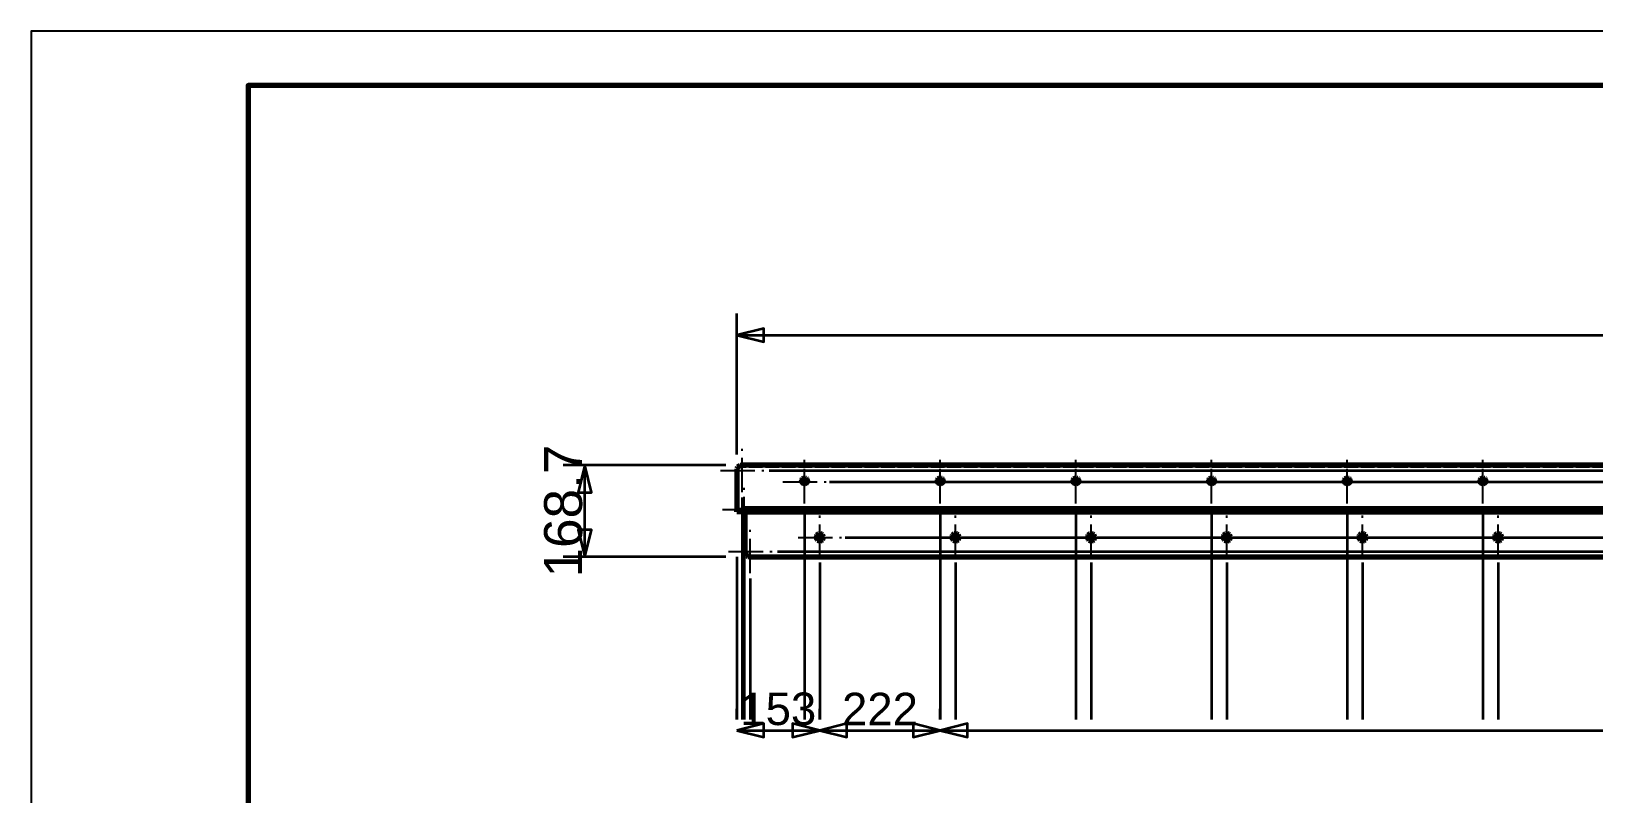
# Model space of a CAD drawing. Header units: millimetres. Extents: x 0 to 420, y 0 to 297.
# Drawn here: x 0 to 144, y 226.7 to 297 of the extents above; entities that cross this region are included whole.
import ezdxf
from ezdxf.enums import TextEntityAlignment as Align

# ---------------------------------------------------------------- set-up
doc = ezdxf.new("R2010")
doc.units = ezdxf.units.MM
doc.linetypes.add('CENTER', pattern=[5.08, 3.175, -0.635, 0.635, -0.635])
doc.linetypes.add('DASHED', pattern=[1.524, 1.27, -0.254])
doc.styles.add('GOST', font='Arial')

msp = doc.modelspace()

# ---------------------------------------------------------------- linework, layer by layer
at = {"color": 7, "lineweight": 35}
for p, q in [((65, 258), (65, 271)), ((65, 269), (351, 269)), ((64, 257), (49, 257)), ((51, 248.56), (51, 257)), ((68, 256.52), (366, 256.52)), ((73.55, 255.49), (366, 255.49)), ((86.05, 255.49), (366, 255.49)), ((98.55, 255.49), (366, 255.49)), ((111.05, 255.49), (366, 255.49)), ((123.55, 255.49), (366, 255.49)), ((136.05, 255.49), (366, 255.49)), ((65.5, 254.02), (65.5, 233.56)), ((67.75, 252.92), (366, 252.92)), ((71.25, 253.19), (71.25, 233.56)), ((83.75, 253.19), (83.75, 233.56)), ((96.25, 253.19), (96.25, 233.56)), ((108.75, 253.19), (108.75, 233.56)), ((121.25, 253.19), (121.25, 233.56)), ((133.75, 253.19), (133.75, 233.56)), ((65.7, 250.87), (65.7, 233.56)), ((68.75, 249.06), (366, 249.06)), ((74.98, 250.36), (366, 250.36)), ((87.48, 250.36), (366, 250.36)), ((99.98, 250.36), (366, 250.36)), ((112.48, 250.36), (366, 250.36)), ((124.98, 250.36), (366, 250.36)), ((137.48, 250.36), (366, 250.36)), ((64, 248.56), (49, 248.56)), ((65, 248.56), (65, 233.56)), ((72.65, 248.04), (72.65, 233.56)), ((85.15, 248.04), (85.15, 233.56)), ((97.65, 248.04), (97.65, 233.56)), ((110.15, 248.04), (110.15, 233.56)), ((122.65, 248.04), (122.65, 233.56)), ((135.15, 248.04), (135.15, 233.56)), ((66.25, 246.56), (66.25, 233.56)), ((65, 233.56), (65, 234.56)), ((72.65, 233.56), (72.65, 234.56)), ((72.65, 233.56), (72.65, 234.56)), ((83.75, 233.56), (83.75, 234.56)), ((83.75, 233.56), (83.75, 234.56)), ((65, 232.56), (72.65, 232.56)), ((72.65, 232.56), (83.75, 232.56)), ((83.75, 232.56), (333.75, 232.56))]:
    msp.add_line(p, q, dxfattribs=at)
at = {"color": 4, "linetype": 'CENTER', "lineweight": 25}
for p, q in [((65.5, 254.52), (65.5, 258.52)), ((63.5, 256.52), (67.5, 256.52)), ((71.25, 253.49), (71.25, 257.49)), ((83.75, 253.49), (83.75, 257.49)), ((96.25, 253.49), (96.25, 257.49)), ((108.75, 253.49), (108.75, 257.49)), ((121.25, 253.49), (121.25, 257.49)), ((133.75, 253.49), (133.75, 257.49)), ((65.7, 250.92), (65.7, 254.92)), ((69.25, 255.49), (73.25, 255.49)), ((81.75, 255.49), (85.75, 255.49)), ((94.25, 255.49), (98.25, 255.49)), ((106.75, 255.49), (110.75, 255.49)), ((119.25, 255.49), (123.25, 255.49)), ((131.75, 255.49), (135.75, 255.49)), ((63.7, 252.92), (67.7, 252.92)), ((72.65, 248.36), (72.65, 252.36)), ((85.15, 248.36), (85.15, 252.36)), ((97.65, 248.36), (97.65, 252.36)), ((110.15, 248.36), (110.15, 252.36)), ((122.65, 248.36), (122.65, 252.36)), ((135.15, 248.36), (135.15, 252.36)), ((66.25, 247.06), (66.25, 251.06)), ((64.25, 249.06), (68.25, 249.06)), ((70.65, 250.36), (74.65, 250.36)), ((83.15, 250.36), (87.15, 250.36)), ((95.65, 250.36), (99.65, 250.36)), ((108.15, 250.36), (112.15, 250.36)), ((120.65, 250.36), (124.65, 250.36)), ((133.15, 250.36), (137.15, 250.36))]:
    msp.add_line(p, q, dxfattribs=at)
at = {"color": 1, "lineweight": 70}
for p, q in [((65.01, 256.67), (65, 256.59)), ((65, 256.59), (65, 252.86)), ((65.04, 256.75), (65.01, 256.67)), ((65.08, 256.82), (65.04, 256.75)), ((65.15, 256.88), (65.08, 256.82)), ((65.22, 256.93), (65.15, 256.88)), ((65.31, 256.97), (65.22, 256.93)), ((65.4, 256.99), (65.31, 256.97)), ((65.5, 257), (65.4, 256.99)), ((344.75, 257), (65.5, 257)), ((70.96, 255.61), (70.95, 255.57)), ((70.95, 255.57), (70.96, 255.52)), ((70.97, 255.66), (70.96, 255.61)), ((70.96, 255.49), (71, 255.56)), ((70.96, 255.52), (70.97, 255.47)), ((71, 255.7), (70.97, 255.66)), ((70.97, 255.47), (71, 255.43)), ((71.04, 255.74), (71, 255.7)), ((71, 255.56), (71.07, 255.62)), ((71, 255.43), (71.04, 255.39)), ((71.08, 255.77), (71.04, 255.74)), ((71.04, 255.39), (71.08, 255.36)), ((71.07, 255.62), (71.16, 255.66)), ((71.14, 255.79), (71.08, 255.77)), ((71.08, 255.36), (71.14, 255.34)), ((71.19, 255.81), (71.14, 255.79)), ((71.14, 255.34), (71.19, 255.33)), ((71.16, 255.66), (71.25, 255.67)), ((71.25, 255.81), (71.19, 255.81)), ((71.19, 255.33), (71.25, 255.32)), ((71.31, 255.81), (71.25, 255.81)), ((71.25, 255.67), (71.34, 255.66)), ((71.25, 255.32), (71.31, 255.33)), ((71.36, 255.79), (71.31, 255.81)), ((71.31, 255.33), (71.36, 255.34)), ((71.34, 255.66), (71.43, 255.62)), ((71.42, 255.77), (71.36, 255.79)), ((71.36, 255.34), (71.42, 255.36)), ((71.46, 255.74), (71.42, 255.77)), ((71.42, 255.36), (71.46, 255.39)), ((71.43, 255.62), (71.5, 255.56)), ((71.5, 255.7), (71.46, 255.74)), ((71.46, 255.39), (71.5, 255.43)), ((71.53, 255.66), (71.5, 255.7)), ((71.5, 255.56), (71.54, 255.49)), ((71.5, 255.43), (71.53, 255.47)), ((71.54, 255.61), (71.53, 255.66)), ((71.53, 255.47), (71.54, 255.52)), ((71.55, 255.57), (71.54, 255.61)), ((71.54, 255.52), (71.55, 255.57)), ((83.46, 255.61), (83.45, 255.57)), ((83.45, 255.57), (83.46, 255.52)), ((83.47, 255.66), (83.46, 255.61)), ((83.46, 255.49), (83.5, 255.56)), ((83.46, 255.52), (83.47, 255.47)), ((83.5, 255.7), (83.47, 255.66)), ((83.47, 255.47), (83.5, 255.43)), ((83.54, 255.74), (83.5, 255.7)), ((83.5, 255.56), (83.57, 255.62)), ((83.5, 255.43), (83.54, 255.39)), ((83.58, 255.77), (83.54, 255.74)), ((83.54, 255.39), (83.58, 255.36)), ((83.57, 255.62), (83.66, 255.66)), ((83.64, 255.79), (83.58, 255.77)), ((83.58, 255.36), (83.64, 255.34)), ((83.69, 255.81), (83.64, 255.79)), ((83.64, 255.34), (83.69, 255.33)), ((83.66, 255.66), (83.75, 255.67)), ((83.75, 255.81), (83.69, 255.81)), ((83.69, 255.33), (83.75, 255.32)), ((83.81, 255.81), (83.75, 255.81)), ((83.75, 255.67), (83.84, 255.66)), ((83.75, 255.32), (83.81, 255.33)), ((83.86, 255.79), (83.81, 255.81)), ((83.81, 255.33), (83.86, 255.34)), ((83.84, 255.66), (83.93, 255.62)), ((83.92, 255.77), (83.86, 255.79)), ((83.86, 255.34), (83.92, 255.36)), ((83.96, 255.74), (83.92, 255.77)), ((83.92, 255.36), (83.96, 255.39)), ((83.93, 255.62), (84, 255.56)), ((84, 255.7), (83.96, 255.74)), ((83.96, 255.39), (84, 255.43)), ((84.03, 255.66), (84, 255.7)), ((84, 255.56), (84.04, 255.49)), ((84, 255.43), (84.03, 255.47)), ((84.04, 255.61), (84.03, 255.66)), ((84.03, 255.47), (84.04, 255.52)), ((84.05, 255.57), (84.04, 255.61)), ((84.04, 255.52), (84.05, 255.57)), ((95.96, 255.61), (95.95, 255.57)), ((95.95, 255.57), (95.96, 255.52)), ((95.97, 255.66), (95.96, 255.61)), ((95.96, 255.49), (96, 255.56)), ((95.96, 255.52), (95.97, 255.47)), ((96, 255.7), (95.97, 255.66)), ((95.97, 255.47), (96, 255.43)), ((96.04, 255.74), (96, 255.7)), ((96, 255.56), (96.07, 255.62)), ((96, 255.43), (96.04, 255.39)), ((96.08, 255.77), (96.04, 255.74)), ((96.04, 255.39), (96.08, 255.36)), ((96.07, 255.62), (96.16, 255.66)), ((96.14, 255.79), (96.08, 255.77)), ((96.08, 255.36), (96.14, 255.34)), ((96.19, 255.81), (96.14, 255.79)), ((96.14, 255.34), (96.19, 255.33)), ((96.16, 255.66), (96.25, 255.67)), ((96.25, 255.81), (96.19, 255.81)), ((96.19, 255.33), (96.25, 255.32)), ((96.31, 255.81), (96.25, 255.81)), ((96.25, 255.67), (96.34, 255.66)), ((96.25, 255.32), (96.31, 255.33)), ((96.36, 255.79), (96.31, 255.81)), ((96.31, 255.33), (96.36, 255.34)), ((96.34, 255.66), (96.43, 255.62)), ((96.42, 255.77), (96.36, 255.79)), ((96.36, 255.34), (96.42, 255.36)), ((96.46, 255.74), (96.42, 255.77)), ((96.42, 255.36), (96.46, 255.39)), ((96.43, 255.62), (96.5, 255.56)), ((96.5, 255.7), (96.46, 255.74)), ((96.46, 255.39), (96.5, 255.43)), ((96.53, 255.66), (96.5, 255.7)), ((96.5, 255.56), (96.54, 255.49)), ((96.5, 255.43), (96.53, 255.47)), ((96.54, 255.61), (96.53, 255.66)), ((96.53, 255.47), (96.54, 255.52)), ((96.55, 255.57), (96.54, 255.61)), ((96.54, 255.52), (96.55, 255.57)), ((108.46, 255.61), (108.45, 255.57)), ((108.45, 255.57), (108.46, 255.52)), ((108.47, 255.66), (108.46, 255.61)), ((108.46, 255.49), (108.5, 255.56)), ((108.46, 255.52), (108.47, 255.47)), ((108.5, 255.7), (108.47, 255.66)), ((108.47, 255.47), (108.5, 255.43)), ((108.54, 255.74), (108.5, 255.7)), ((108.5, 255.56), (108.57, 255.62)), ((108.5, 255.43), (108.54, 255.39)), ((108.58, 255.77), (108.54, 255.74)), ((108.54, 255.39), (108.58, 255.36)), ((108.57, 255.62), (108.66, 255.66)), ((108.64, 255.79), (108.58, 255.77)), ((108.58, 255.36), (108.64, 255.34)), ((108.69, 255.81), (108.64, 255.79)), ((108.64, 255.34), (108.69, 255.33)), ((108.66, 255.66), (108.75, 255.67)), ((108.75, 255.81), (108.69, 255.81)), ((108.69, 255.33), (108.75, 255.32)), ((108.81, 255.81), (108.75, 255.81)), ((108.75, 255.67), (108.84, 255.66)), ((108.75, 255.32), (108.81, 255.33)), ((108.86, 255.79), (108.81, 255.81)), ((108.81, 255.33), (108.86, 255.34)), ((108.84, 255.66), (108.93, 255.62)), ((108.92, 255.77), (108.86, 255.79)), ((108.86, 255.34), (108.92, 255.36)), ((108.96, 255.74), (108.92, 255.77)), ((108.92, 255.36), (108.96, 255.39)), ((108.93, 255.62), (109, 255.56)), ((109, 255.7), (108.96, 255.74)), ((108.96, 255.39), (109, 255.43)), ((109.03, 255.66), (109, 255.7)), ((109, 255.56), (109.04, 255.49)), ((109, 255.43), (109.03, 255.47)), ((109.04, 255.61), (109.03, 255.66)), ((109.03, 255.47), (109.04, 255.52)), ((109.05, 255.57), (109.04, 255.61)), ((109.04, 255.52), (109.05, 255.57)), ((120.96, 255.61), (120.95, 255.57)), ((120.95, 255.57), (120.96, 255.52)), ((120.97, 255.66), (120.96, 255.61)), ((120.96, 255.49), (121, 255.56)), ((120.96, 255.52), (120.97, 255.47)), ((121, 255.7), (120.97, 255.66)), ((120.97, 255.47), (121, 255.43)), ((121.04, 255.74), (121, 255.7)), ((121, 255.56), (121.07, 255.62)), ((121, 255.43), (121.04, 255.39)), ((121.08, 255.77), (121.04, 255.74)), ((121.04, 255.39), (121.08, 255.36)), ((121.07, 255.62), (121.16, 255.66)), ((121.14, 255.79), (121.08, 255.77)), ((121.08, 255.36), (121.14, 255.34)), ((121.19, 255.81), (121.14, 255.79)), ((121.14, 255.34), (121.19, 255.33)), ((121.16, 255.66), (121.25, 255.67)), ((121.25, 255.81), (121.19, 255.81)), ((121.19, 255.33), (121.25, 255.32)), ((121.31, 255.81), (121.25, 255.81)), ((121.25, 255.67), (121.34, 255.66)), ((121.25, 255.32), (121.31, 255.33)), ((121.36, 255.79), (121.31, 255.81)), ((121.31, 255.33), (121.36, 255.34)), ((121.34, 255.66), (121.43, 255.62)), ((121.42, 255.77), (121.36, 255.79)), ((121.36, 255.34), (121.42, 255.36)), ((121.46, 255.74), (121.42, 255.77)), ((121.42, 255.36), (121.46, 255.39)), ((121.43, 255.62), (121.5, 255.56)), ((121.5, 255.7), (121.46, 255.74)), ((121.46, 255.39), (121.5, 255.43)), ((121.53, 255.66), (121.5, 255.7)), ((121.5, 255.56), (121.54, 255.49)), ((121.5, 255.43), (121.53, 255.47)), ((121.54, 255.61), (121.53, 255.66)), ((121.53, 255.47), (121.54, 255.52)), ((121.55, 255.57), (121.54, 255.61)), ((121.54, 255.52), (121.55, 255.57)), ((133.46, 255.61), (133.45, 255.57)), ((133.45, 255.57), (133.46, 255.52)), ((133.47, 255.66), (133.46, 255.61)), ((133.46, 255.49), (133.5, 255.56)), ((133.46, 255.52), (133.47, 255.47)), ((133.5, 255.7), (133.47, 255.66)), ((133.47, 255.47), (133.5, 255.43)), ((133.54, 255.74), (133.5, 255.7)), ((133.5, 255.56), (133.57, 255.62)), ((133.5, 255.43), (133.54, 255.39)), ((133.58, 255.77), (133.54, 255.74)), ((133.54, 255.39), (133.58, 255.36)), ((133.57, 255.62), (133.66, 255.66)), ((133.64, 255.79), (133.58, 255.77)), ((133.58, 255.36), (133.64, 255.34)), ((133.69, 255.81), (133.64, 255.79)), ((133.64, 255.34), (133.69, 255.33)), ((133.66, 255.66), (133.75, 255.67)), ((133.75, 255.81), (133.69, 255.81)), ((133.69, 255.33), (133.75, 255.32)), ((133.81, 255.81), (133.75, 255.81)), ((133.75, 255.67), (133.84, 255.66)), ((133.75, 255.32), (133.81, 255.33)), ((133.86, 255.79), (133.81, 255.81)), ((133.81, 255.33), (133.86, 255.34)), ((133.84, 255.66), (133.93, 255.62)), ((133.92, 255.77), (133.86, 255.79)), ((133.86, 255.34), (133.92, 255.36)), ((133.96, 255.74), (133.92, 255.77)), ((133.92, 255.36), (133.96, 255.39)), ((133.93, 255.62), (134, 255.56)), ((134, 255.7), (133.96, 255.74)), ((133.96, 255.39), (134, 255.43)), ((134.03, 255.66), (134, 255.7)), ((134, 255.56), (134.04, 255.49)), ((134, 255.43), (134.03, 255.47)), ((134.04, 255.61), (134.03, 255.66)), ((134.03, 255.47), (134.04, 255.52)), ((134.05, 255.57), (134.04, 255.61)), ((134.04, 255.52), (134.05, 255.57)), ((65, 252.72), (65, 252.86)), ((65, 252.86), (65.65, 252.86)), ((65.65, 252.72), (65, 252.72)), ((65.66, 253.02), (65.65, 252.99)), ((65.65, 252.99), (65.65, 252.86)), ((65.65, 252.85), (65.66, 252.88)), ((65.65, 252.86), (65.65, 252.72)), ((65.7, 253.03), (65.66, 253.02)), ((65.66, 252.88), (65.7, 252.89)), ((65.74, 253.02), (65.7, 253.03)), ((65.7, 252.89), (65.74, 252.88)), ((65.75, 252.99), (65.74, 253.02)), ((65.74, 252.88), (65.75, 252.85)), ((65.75, 252.99), (65.75, 252.97)), ((345.25, 252.99), (65.75, 252.99)), ((65.75, 252.97), (65.75, 252.96)), ((65.75, 252.96), (65.75, 252.94)), ((65.75, 252.94), (65.75, 252.92)), ((65.75, 252.92), (65.75, 252.9)), ((65.75, 252.9), (65.75, 252.88)), ((65.75, 252.88), (65.75, 252.86)), ((65.75, 252.86), (65.75, 252.84)), ((65.75, 252.84), (65.75, 252.81)), ((65.75, 252.81), (65.75, 252.79)), ((65.75, 252.79), (65.75, 252.77)), ((65.75, 252.77), (65.75, 252.75)), ((65.75, 252.75), (65.75, 252.73)), ((65.75, 252.73), (65.75, 252.71)), ((65.75, 252.71), (65.75, 249.06)), ((65.75, 252.71), (345.25, 252.71)), ((72.38, 250.55), (72.34, 250.46)), ((72.45, 250.62), (72.38, 250.55)), ((72.53, 250.67), (72.45, 250.62)), ((72.63, 250.69), (72.53, 250.67)), ((72.72, 250.68), (72.63, 250.69)), ((72.81, 250.64), (72.72, 250.68)), ((72.89, 250.58), (72.81, 250.64)), ((72.94, 250.5), (72.89, 250.58)), ((72.97, 250.41), (72.94, 250.5)), ((84.88, 250.55), (84.84, 250.46)), ((84.95, 250.62), (84.88, 250.55)), ((85.03, 250.67), (84.95, 250.62)), ((85.13, 250.69), (85.03, 250.67)), ((85.22, 250.68), (85.13, 250.69)), ((85.31, 250.64), (85.22, 250.68)), ((85.39, 250.58), (85.31, 250.64)), ((85.44, 250.5), (85.39, 250.58)), ((85.47, 250.41), (85.44, 250.5)), ((97.38, 250.55), (97.34, 250.46)), ((97.45, 250.62), (97.38, 250.55)), ((97.53, 250.67), (97.45, 250.62)), ((97.63, 250.69), (97.53, 250.67)), ((97.72, 250.68), (97.63, 250.69)), ((97.81, 250.64), (97.72, 250.68)), ((97.89, 250.58), (97.81, 250.64)), ((97.94, 250.5), (97.89, 250.58)), ((97.97, 250.41), (97.94, 250.5)), ((109.88, 250.55), (109.84, 250.46)), ((109.95, 250.62), (109.88, 250.55)), ((110.03, 250.67), (109.95, 250.62)), ((110.13, 250.69), (110.03, 250.67)), ((110.22, 250.68), (110.13, 250.69)), ((110.31, 250.64), (110.22, 250.68)), ((110.39, 250.58), (110.31, 250.64)), ((110.44, 250.5), (110.39, 250.58)), ((110.47, 250.41), (110.44, 250.5)), ((122.38, 250.55), (122.34, 250.46)), ((122.45, 250.62), (122.38, 250.55)), ((122.53, 250.67), (122.45, 250.62)), ((122.63, 250.69), (122.53, 250.67)), ((122.72, 250.68), (122.63, 250.69)), ((122.81, 250.64), (122.72, 250.68)), ((122.89, 250.58), (122.81, 250.64)), ((122.94, 250.5), (122.89, 250.58)), ((122.97, 250.41), (122.94, 250.5)), ((134.88, 250.55), (134.84, 250.46)), ((134.95, 250.62), (134.88, 250.55)), ((135.03, 250.67), (134.95, 250.62)), ((135.13, 250.69), (135.03, 250.67)), ((135.22, 250.68), (135.13, 250.69)), ((135.31, 250.64), (135.22, 250.68)), ((135.39, 250.58), (135.31, 250.64)), ((135.44, 250.5), (135.39, 250.58)), ((135.47, 250.41), (135.44, 250.5)), ((65.75, 249.06), (65.76, 248.95)), ((72.34, 250.46), (72.33, 250.36)), ((72.33, 250.36), (72.34, 250.27)), ((72.34, 250.27), (72.38, 250.18)), ((72.38, 250.18), (72.45, 250.11)), ((72.45, 250.11), (72.53, 250.06)), ((72.53, 250.06), (72.63, 250.04)), ((72.63, 250.04), (72.72, 250.05)), ((72.72, 250.05), (72.81, 250.08)), ((72.81, 250.08), (72.89, 250.14)), ((72.89, 250.14), (72.94, 250.22)), ((72.94, 250.22), (72.97, 250.31)), ((72.97, 250.31), (72.97, 250.41)), ((84.84, 250.46), (84.83, 250.36)), ((84.83, 250.36), (84.84, 250.27)), ((84.84, 250.27), (84.88, 250.18)), ((84.88, 250.18), (84.95, 250.11)), ((84.95, 250.11), (85.03, 250.06)), ((85.03, 250.06), (85.13, 250.04)), ((85.13, 250.04), (85.22, 250.05)), ((85.22, 250.05), (85.31, 250.08)), ((85.31, 250.08), (85.39, 250.14)), ((85.39, 250.14), (85.44, 250.22)), ((85.44, 250.22), (85.47, 250.31)), ((85.47, 250.31), (85.47, 250.41)), ((97.34, 250.46), (97.33, 250.36)), ((97.33, 250.36), (97.34, 250.27)), ((97.34, 250.27), (97.38, 250.18)), ((97.38, 250.18), (97.45, 250.11)), ((97.45, 250.11), (97.53, 250.06)), ((97.53, 250.06), (97.63, 250.04)), ((97.63, 250.04), (97.72, 250.05)), ((97.72, 250.05), (97.81, 250.08)), ((97.81, 250.08), (97.89, 250.14)), ((97.89, 250.14), (97.94, 250.22)), ((97.94, 250.22), (97.97, 250.31)), ((97.97, 250.31), (97.97, 250.41)), ((109.84, 250.46), (109.83, 250.36)), ((109.83, 250.36), (109.84, 250.27)), ((109.84, 250.27), (109.88, 250.18)), ((109.88, 250.18), (109.95, 250.11)), ((109.95, 250.11), (110.03, 250.06)), ((110.03, 250.06), (110.13, 250.04)), ((110.13, 250.04), (110.22, 250.05)), ((110.22, 250.05), (110.31, 250.08)), ((110.31, 250.08), (110.39, 250.14)), ((110.39, 250.14), (110.44, 250.22)), ((110.44, 250.22), (110.47, 250.31)), ((110.47, 250.31), (110.47, 250.41)), ((122.34, 250.46), (122.33, 250.36)), ((122.33, 250.36), (122.34, 250.27)), ((122.34, 250.27), (122.38, 250.18)), ((122.38, 250.18), (122.45, 250.11)), ((122.45, 250.11), (122.53, 250.06)), ((122.53, 250.06), (122.63, 250.04)), ((122.63, 250.04), (122.72, 250.05)), ((122.72, 250.05), (122.81, 250.08)), ((122.81, 250.08), (122.89, 250.14)), ((122.89, 250.14), (122.94, 250.22)), ((122.94, 250.22), (122.97, 250.31)), ((122.97, 250.31), (122.97, 250.41)), ((134.84, 250.46), (134.83, 250.36)), ((134.83, 250.36), (134.84, 250.27)), ((134.84, 250.27), (134.88, 250.18)), ((134.88, 250.18), (134.95, 250.11)), ((134.95, 250.11), (135.03, 250.06)), ((135.03, 250.06), (135.13, 250.04)), ((135.13, 250.04), (135.22, 250.05)), ((135.22, 250.05), (135.31, 250.08)), ((135.31, 250.08), (135.39, 250.14)), ((135.39, 250.14), (135.44, 250.22)), ((135.44, 250.22), (135.47, 250.31)), ((135.47, 250.31), (135.47, 250.41)), ((65.76, 248.95), (65.8, 248.85)), ((65.8, 248.85), (65.86, 248.75)), ((65.86, 248.75), (65.94, 248.67)), ((65.94, 248.67), (66.03, 248.61)), ((66.03, 248.61), (66.14, 248.58)), ((66.14, 248.58), (66.25, 248.56)), ((66.25, 248.56), (350.5, 248.56))]:
    msp.add_line(p, q, dxfattribs=at)
at = {"color": 5, "linetype": 'DASHED', "lineweight": 35}
for p, q in [((65, 256.59), (65, 256.45)), ((65, 256.45), (65.01, 256.53)), ((65, 252.72), (65, 256.45)), ((65.01, 256.53), (65.04, 256.6)), ((65.04, 256.6), (65.08, 256.67)), ((65.08, 256.67), (65.15, 256.74)), ((65.15, 256.74), (65.22, 256.79)), ((65.22, 256.79), (65.31, 256.83)), ((65.31, 256.83), (65.4, 256.85)), ((65.4, 256.85), (65.5, 256.86)), ((344.75, 256.86), (65.5, 256.86)), ((70.95, 255.57), (70.95, 255.42)), ((70.95, 255.42), (70.96, 255.49)), ((70.96, 255.38), (70.95, 255.42)), ((70.97, 255.33), (70.96, 255.38)), ((71, 255.29), (70.97, 255.33)), ((71.04, 255.25), (71, 255.29)), ((71.08, 255.22), (71.04, 255.25)), ((71.14, 255.2), (71.08, 255.22)), ((71.19, 255.18), (71.14, 255.2)), ((71.25, 255.18), (71.19, 255.18)), ((71.31, 255.18), (71.25, 255.18)), ((71.36, 255.2), (71.31, 255.18)), ((71.42, 255.22), (71.36, 255.2)), ((71.46, 255.25), (71.42, 255.22)), ((71.5, 255.29), (71.46, 255.25)), ((71.53, 255.33), (71.5, 255.29)), ((71.54, 255.38), (71.53, 255.33)), ((71.54, 255.49), (71.55, 255.42)), ((71.55, 255.42), (71.54, 255.38)), ((83.45, 255.57), (83.45, 255.42)), ((83.45, 255.42), (83.46, 255.49)), ((83.46, 255.38), (83.45, 255.42)), ((83.47, 255.33), (83.46, 255.38)), ((83.5, 255.29), (83.47, 255.33)), ((83.54, 255.25), (83.5, 255.29)), ((83.58, 255.22), (83.54, 255.25)), ((83.64, 255.2), (83.58, 255.22)), ((83.69, 255.18), (83.64, 255.2)), ((83.75, 255.18), (83.69, 255.18)), ((83.81, 255.18), (83.75, 255.18)), ((83.86, 255.2), (83.81, 255.18)), ((83.92, 255.22), (83.86, 255.2)), ((83.96, 255.25), (83.92, 255.22)), ((84, 255.29), (83.96, 255.25)), ((84.03, 255.33), (84, 255.29)), ((84.04, 255.38), (84.03, 255.33)), ((84.04, 255.49), (84.05, 255.42)), ((84.05, 255.42), (84.04, 255.38)), ((95.95, 255.57), (95.95, 255.42)), ((95.95, 255.42), (95.96, 255.49)), ((95.96, 255.38), (95.95, 255.42)), ((95.97, 255.33), (95.96, 255.38)), ((96, 255.29), (95.97, 255.33)), ((96.04, 255.25), (96, 255.29)), ((96.08, 255.22), (96.04, 255.25)), ((96.14, 255.2), (96.08, 255.22)), ((96.19, 255.18), (96.14, 255.2)), ((96.25, 255.18), (96.19, 255.18)), ((96.31, 255.18), (96.25, 255.18)), ((96.36, 255.2), (96.31, 255.18)), ((96.42, 255.22), (96.36, 255.2)), ((96.46, 255.25), (96.42, 255.22)), ((96.5, 255.29), (96.46, 255.25)), ((96.53, 255.33), (96.5, 255.29)), ((96.54, 255.38), (96.53, 255.33)), ((96.54, 255.49), (96.55, 255.42)), ((96.55, 255.42), (96.54, 255.38)), ((108.45, 255.57), (108.45, 255.42)), ((108.45, 255.42), (108.46, 255.49)), ((108.46, 255.38), (108.45, 255.42)), ((108.47, 255.33), (108.46, 255.38)), ((108.5, 255.29), (108.47, 255.33)), ((108.54, 255.25), (108.5, 255.29)), ((108.58, 255.22), (108.54, 255.25)), ((108.64, 255.2), (108.58, 255.22)), ((108.69, 255.18), (108.64, 255.2)), ((108.75, 255.18), (108.69, 255.18)), ((108.81, 255.18), (108.75, 255.18)), ((108.86, 255.2), (108.81, 255.18)), ((108.92, 255.22), (108.86, 255.2)), ((108.96, 255.25), (108.92, 255.22)), ((109, 255.29), (108.96, 255.25)), ((109.03, 255.33), (109, 255.29)), ((109.04, 255.38), (109.03, 255.33)), ((109.04, 255.49), (109.05, 255.42)), ((109.05, 255.42), (109.04, 255.38)), ((120.95, 255.57), (120.95, 255.42)), ((120.95, 255.42), (120.96, 255.49)), ((120.96, 255.38), (120.95, 255.42)), ((120.97, 255.33), (120.96, 255.38)), ((121, 255.29), (120.97, 255.33)), ((121.04, 255.25), (121, 255.29)), ((121.08, 255.22), (121.04, 255.25)), ((121.14, 255.2), (121.08, 255.22)), ((121.19, 255.18), (121.14, 255.2)), ((121.25, 255.18), (121.19, 255.18)), ((121.31, 255.18), (121.25, 255.18)), ((121.36, 255.2), (121.31, 255.18)), ((121.42, 255.22), (121.36, 255.2)), ((121.46, 255.25), (121.42, 255.22)), ((121.5, 255.29), (121.46, 255.25)), ((121.53, 255.33), (121.5, 255.29)), ((121.54, 255.38), (121.53, 255.33)), ((121.54, 255.49), (121.55, 255.42)), ((121.55, 255.42), (121.54, 255.38)), ((133.45, 255.57), (133.45, 255.42)), ((133.45, 255.42), (133.46, 255.49)), ((133.46, 255.38), (133.45, 255.42)), ((133.47, 255.33), (133.46, 255.38)), ((133.5, 255.29), (133.47, 255.33)), ((133.54, 255.25), (133.5, 255.29)), ((133.58, 255.22), (133.54, 255.25)), ((133.64, 255.2), (133.58, 255.22)), ((133.69, 255.18), (133.64, 255.2)), ((133.75, 255.18), (133.69, 255.18)), ((133.81, 255.18), (133.75, 255.18)), ((133.86, 255.2), (133.81, 255.18)), ((133.92, 255.22), (133.86, 255.2)), ((133.96, 255.25), (133.92, 255.22)), ((134, 255.29), (133.96, 255.25)), ((134.03, 255.33), (134, 255.29)), ((134.04, 255.38), (134.03, 255.33)), ((134.04, 255.49), (134.05, 255.42)), ((134.05, 255.42), (134.04, 255.38)), ((65.65, 252.85), (65.65, 252.99)), ((65.65, 252.72), (65.65, 252.85)), ((65.75, 252.85), (65.75, 252.99)), ((65.75, 252.84), (65.75, 252.85)), ((65.75, 252.83), (65.75, 252.84)), ((65.75, 252.82), (65.75, 252.83)), ((65.75, 252.81), (65.75, 252.82)), ((65.75, 252.8), (65.75, 252.81)), ((65.75, 252.79), (65.75, 252.8)), ((65.75, 252.78), (65.75, 252.79)), ((65.75, 252.77), (65.75, 252.78)), ((65.75, 252.76), (65.75, 252.77)), ((65.75, 252.75), (65.75, 252.76)), ((65.75, 252.74), (65.75, 252.75)), ((65.75, 252.73), (65.75, 252.74)), ((65.75, 252.72), (65.75, 252.73)), ((65.75, 252.71), (65.75, 252.72)), ((65.75, 249.06), (65.75, 252.71)), ((72.34, 250.46), (72.38, 250.55)), ((72.38, 250.55), (72.45, 250.62)), ((72.45, 250.62), (72.53, 250.67)), ((72.53, 250.67), (72.63, 250.69)), ((72.63, 250.69), (72.72, 250.68)), ((72.72, 250.68), (72.81, 250.64)), ((72.81, 250.64), (72.89, 250.58)), ((72.89, 250.58), (72.94, 250.5)), ((72.94, 250.5), (72.97, 250.41)), ((84.84, 250.46), (84.88, 250.55)), ((84.88, 250.55), (84.95, 250.62)), ((84.95, 250.62), (85.03, 250.67)), ((85.03, 250.67), (85.13, 250.69)), ((85.13, 250.69), (85.22, 250.68)), ((85.22, 250.68), (85.31, 250.64)), ((85.31, 250.64), (85.39, 250.58)), ((85.39, 250.58), (85.44, 250.5)), ((85.44, 250.5), (85.47, 250.41)), ((97.34, 250.46), (97.38, 250.55)), ((97.38, 250.55), (97.45, 250.62)), ((97.45, 250.62), (97.53, 250.67)), ((97.53, 250.67), (97.63, 250.69)), ((97.63, 250.69), (97.72, 250.68)), ((97.72, 250.68), (97.81, 250.64)), ((97.81, 250.64), (97.89, 250.58)), ((97.89, 250.58), (97.94, 250.5)), ((97.94, 250.5), (97.97, 250.41)), ((109.84, 250.46), (109.88, 250.55)), ((109.88, 250.55), (109.95, 250.62)), ((109.95, 250.62), (110.03, 250.67)), ((110.03, 250.67), (110.13, 250.69)), ((110.13, 250.69), (110.22, 250.68)), ((110.22, 250.68), (110.31, 250.64)), ((110.31, 250.64), (110.39, 250.58)), ((110.39, 250.58), (110.44, 250.5)), ((110.44, 250.5), (110.47, 250.41)), ((122.34, 250.46), (122.38, 250.55)), ((122.38, 250.55), (122.45, 250.62)), ((122.45, 250.62), (122.53, 250.67)), ((122.53, 250.67), (122.63, 250.69)), ((122.63, 250.69), (122.72, 250.68)), ((122.72, 250.68), (122.81, 250.64)), ((122.81, 250.64), (122.89, 250.58)), ((122.89, 250.58), (122.94, 250.5)), ((122.94, 250.5), (122.97, 250.41)), ((134.84, 250.46), (134.88, 250.55)), ((134.88, 250.55), (134.95, 250.62)), ((134.95, 250.62), (135.03, 250.67)), ((135.03, 250.67), (135.13, 250.69)), ((135.13, 250.69), (135.22, 250.68)), ((135.22, 250.68), (135.31, 250.64)), ((135.31, 250.64), (135.39, 250.58)), ((135.39, 250.58), (135.44, 250.5)), ((135.44, 250.5), (135.47, 250.41)), ((65.76, 248.95), (65.75, 249.06)), ((72.33, 250.36), (72.34, 250.46)), ((72.34, 250.27), (72.33, 250.36)), ((72.38, 250.18), (72.34, 250.27)), ((72.45, 250.11), (72.38, 250.18)), ((72.53, 250.06), (72.45, 250.11)), ((72.63, 250.04), (72.53, 250.06)), ((72.72, 250.05), (72.63, 250.04)), ((72.81, 250.08), (72.72, 250.05)), ((72.89, 250.14), (72.81, 250.08)), ((72.94, 250.22), (72.89, 250.14)), ((72.97, 250.31), (72.94, 250.22)), ((72.97, 250.41), (72.97, 250.31)), ((84.83, 250.36), (84.84, 250.46)), ((84.84, 250.27), (84.83, 250.36)), ((84.88, 250.18), (84.84, 250.27)), ((84.95, 250.11), (84.88, 250.18)), ((85.03, 250.06), (84.95, 250.11)), ((85.13, 250.04), (85.03, 250.06)), ((85.22, 250.05), (85.13, 250.04)), ((85.31, 250.08), (85.22, 250.05)), ((85.39, 250.14), (85.31, 250.08)), ((85.44, 250.22), (85.39, 250.14)), ((85.47, 250.31), (85.44, 250.22)), ((85.47, 250.41), (85.47, 250.31)), ((97.33, 250.36), (97.34, 250.46)), ((97.34, 250.27), (97.33, 250.36)), ((97.38, 250.18), (97.34, 250.27)), ((97.45, 250.11), (97.38, 250.18)), ((97.53, 250.06), (97.45, 250.11)), ((97.63, 250.04), (97.53, 250.06)), ((97.72, 250.05), (97.63, 250.04)), ((97.81, 250.08), (97.72, 250.05)), ((97.89, 250.14), (97.81, 250.08)), ((97.94, 250.22), (97.89, 250.14)), ((97.97, 250.31), (97.94, 250.22)), ((97.97, 250.41), (97.97, 250.31)), ((109.83, 250.36), (109.84, 250.46)), ((109.84, 250.27), (109.83, 250.36)), ((109.88, 250.18), (109.84, 250.27)), ((109.95, 250.11), (109.88, 250.18)), ((110.03, 250.06), (109.95, 250.11)), ((110.13, 250.04), (110.03, 250.06)), ((110.22, 250.05), (110.13, 250.04)), ((110.31, 250.08), (110.22, 250.05)), ((110.39, 250.14), (110.31, 250.08)), ((110.44, 250.22), (110.39, 250.14)), ((110.47, 250.31), (110.44, 250.22)), ((110.47, 250.41), (110.47, 250.31)), ((122.33, 250.36), (122.34, 250.46)), ((122.34, 250.27), (122.33, 250.36)), ((122.38, 250.18), (122.34, 250.27)), ((122.45, 250.11), (122.38, 250.18)), ((122.53, 250.06), (122.45, 250.11)), ((122.63, 250.04), (122.53, 250.06)), ((122.72, 250.05), (122.63, 250.04)), ((122.81, 250.08), (122.72, 250.05)), ((122.89, 250.14), (122.81, 250.08)), ((122.94, 250.22), (122.89, 250.14)), ((122.97, 250.31), (122.94, 250.22)), ((122.97, 250.41), (122.97, 250.31)), ((134.83, 250.36), (134.84, 250.46)), ((134.84, 250.27), (134.83, 250.36)), ((134.88, 250.18), (134.84, 250.27)), ((134.95, 250.11), (134.88, 250.18)), ((135.03, 250.06), (134.95, 250.11)), ((135.13, 250.04), (135.03, 250.06)), ((135.22, 250.05), (135.13, 250.04)), ((135.31, 250.08), (135.22, 250.05)), ((135.39, 250.14), (135.31, 250.08)), ((135.44, 250.22), (135.39, 250.14)), ((135.47, 250.31), (135.44, 250.22)), ((135.47, 250.41), (135.47, 250.31)), ((65.8, 248.85), (65.76, 248.95)), ((65.86, 248.75), (65.8, 248.85)), ((65.94, 248.67), (65.86, 248.75)), ((66.03, 248.61), (65.94, 248.67)), ((66.14, 248.58), (66.03, 248.61)), ((66.25, 248.56), (66.14, 248.58)), ((350.5, 248.56), (66.25, 248.56))]:
    msp.add_line(p, q, dxfattribs=at)
at = {"color": 7, "lineweight": 25}
msp.add_lwpolyline([(0, 0), (420, 0), (420, 297), (0, 297)], close=True, dxfattribs=at)
at = {"color": 7, "lineweight": 70}
msp.add_lwpolyline([(20, 5), (415, 5), (415, 292), (20, 292)], close=True, dxfattribs=at)
at = {"color": 7, "lineweight": 35}
for points in [[(65, 269), (67.5, 268.38), (67.5, 269.62)], [(51, 257), (50.38, 254.5), (51.62, 254.5)], [(51, 248.56), (51.62, 251.06), (50.38, 251.06)], [(65, 232.56), (67.5, 231.94), (67.5, 233.19)], [(72.65, 232.56), (70.15, 233.19), (70.15, 231.94)], [(72.65, 232.56), (75.15, 231.94), (75.15, 233.19)], [(83.75, 232.56), (81.25, 233.19), (81.25, 231.94)], [(83.75, 232.56), (86.25, 231.94), (86.25, 233.19)]]:
    msp.add_lwpolyline(points, close=True, dxfattribs=at)

# ---------------------------------------------------------------- texts
at = {"color": 7, "style": 'GOST'}
msp.add_text('168.7', height=3.5, rotation=90, dxfattribs=at).set_placement((49, 252.78), align=Align.MIDDLE)
for s, p in [('153', (68.83, 234.56)), ('222', (78.2, 234.56))]:
    msp.add_text(s, height=3, dxfattribs=at).set_placement(p, align=Align.MIDDLE)

doc.saveas('drawing.dxf')
